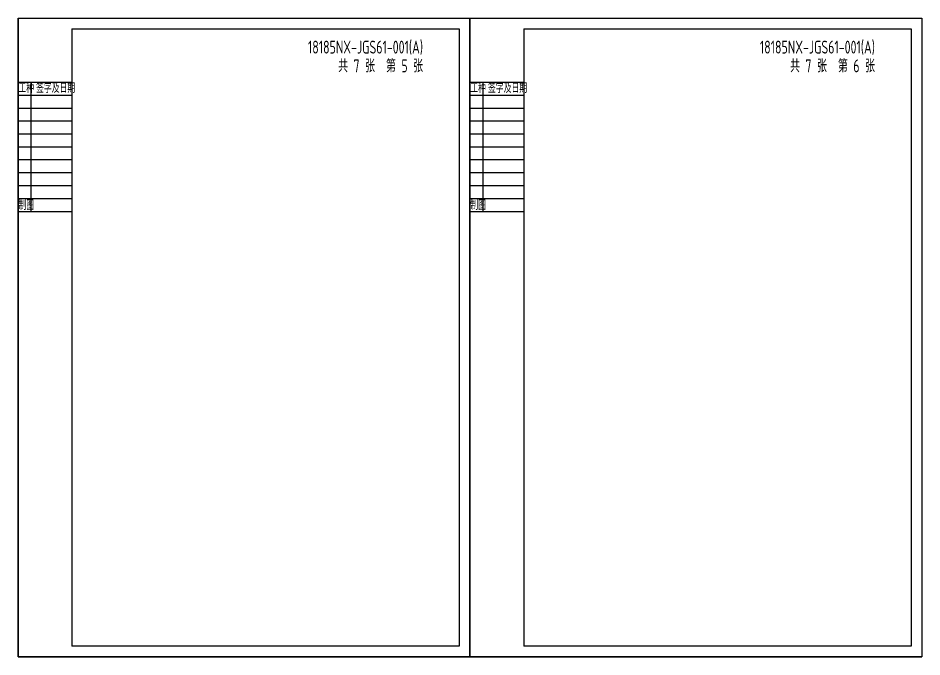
# Model space of a CAD drawing. Header units: inches. Extents: x 4265 to 5207, y 10018 to 10648.
# Drawn here: x 4265.4 to 4685.4, y 10017.5 to 10314.5 of the extents above; entities that cross this region are included whole.
import ezdxf

# ---------------------------------------------------------------- set-up
doc = ezdxf.new("R2010")
doc.units = ezdxf.units.IN
doc.header["$MEASUREMENT"] = 0
for name, color, linetype in [('1', 7, 'Continuous'), ('C77(文本)', 3, 'Continuous'), ('red', 1, 'Continuous'), ('TK', 7, 'Continuous'), ('图框', 4, 'Continuous')]:
    doc.layers.add(name, color=color, linetype=linetype)
doc.styles.add('S1', font='tssdeng.shx', dxfattribs={"width": 0.7, "bigfont": 'tssdchn.shx'})
doc.styles.add('TSSD_Dimension', font='Tssdeng.shx', dxfattribs={"width": 0.7, "bigfont": 'tssdchn.shx'})

msp = doc.modelspace()

# ---------------------------------------------------------------- linework, layer by layer
at = {"ltscale": 5}
for p, q in [((4265.39, 10314.53), (4265.39, 10017.53)), ((4475.39, 10314.53), (4475.39, 10017.53)), ((4475.39, 10314.53), (4475.39, 10017.53)), ((4685.39, 10314.53), (4685.39, 10017.53)), ((4265.39, 10017.53), (4475.39, 10017.53)), ((4475.39, 10017.53), (4685.39, 10017.53))]:
    msp.add_line(p, q, dxfattribs=at)
at = {"ltscale": 10}
for p, q in [((4265.39, 10314.53), (4475.39, 10314.53)), ((4475.39, 10314.53), (4685.39, 10314.53)), ((4290.39, 10284.55), (4265.39, 10284.55)), ((4271.39, 10284.55), (4271.39, 10224.55)), ((4500.39, 10284.55), (4475.39, 10284.55)), ((4481.39, 10284.55), (4481.39, 10224.55)), ((4290.39, 10278.55), (4265.39, 10278.55)), ((4500.39, 10278.55), (4475.39, 10278.55)), ((4290.39, 10272.55), (4265.39, 10272.55)), ((4500.39, 10272.55), (4475.39, 10272.55)), ((4290.39, 10266.55), (4265.39, 10266.55)), ((4500.39, 10266.55), (4475.39, 10266.55)), ((4290.39, 10260.55), (4265.39, 10260.55)), ((4500.39, 10260.55), (4475.39, 10260.55)), ((4290.39, 10254.55), (4265.39, 10254.55)), ((4500.39, 10254.55), (4475.39, 10254.55)), ((4290.39, 10248.55), (4265.39, 10248.55)), ((4500.39, 10248.55), (4475.39, 10248.55)), ((4290.39, 10242.55), (4265.39, 10242.55)), ((4500.39, 10242.55), (4475.39, 10242.55)), ((4290.39, 10236.55), (4265.39, 10236.55)), ((4500.39, 10236.55), (4475.39, 10236.55)), ((4290.39, 10230.55), (4265.39, 10230.55)), ((4500.39, 10230.55), (4475.39, 10230.55)), ((4265.39, 10224.55), (4290.39, 10224.55)), ((4475.39, 10224.55), (4500.39, 10224.55))]:
    msp.add_line(p, q, dxfattribs=at)
at = {"layer": '1'}
msp.add_line((4470.39, 10022.53), (4290.39, 10022.53), dxfattribs=at)
at = {"layer": 'red', "ltscale": 10}
for p, q in [((4290.39, 10309.53), (4290.39, 10022.53)), ((4290.39, 10309.53), (4470.39, 10309.53)), ((4470.39, 10309.53), (4470.39, 10022.53)), ((4500.39, 10309.53), (4500.39, 10022.53)), ((4500.39, 10309.53), (4680.39, 10309.53)), ((4680.39, 10309.53), (4680.39, 10022.53))]:
    msp.add_line(p, q, dxfattribs=at)
at = {"layer": 'TK'}
for points in [[(4265.39, 10314.53), (4475.39, 10314.53), (4475.39, 10017.53), (4265.39, 10017.53)], [(4475.39, 10314.53), (4685.39, 10314.53), (4685.39, 10017.53), (4475.39, 10017.53)]]:
    msp.add_lwpolyline(points, close=True, dxfattribs=at)
at = {"layer": '图框'}
for p, q in [((4470.39, 10022.53), (4290.39, 10022.53)), ((4680.39, 10022.53), (4500.39, 10022.53))]:
    msp.add_line(p, q, dxfattribs=at)

# ---------------------------------------------------------------- texts
at = {"style": 'TSSD_Dimension', "width": 0.7}
for p in [(4400.09, 10298.02), (4610.09, 10298.02)]:
    msp.add_text('18185NX-JGS61-001(A)', height=6, dxfattribs=at).set_placement(p)
at = {"ltscale": 10, "style": 'TSSD_Dimension', "width": 0.7}
for s, p in [('工种', (4265.52, 10279.8)), ('签字及日期', (4273.75, 10279.8)), ('工种', (4475.52, 10279.8)), ('签字及日期', (4483.75, 10279.8)), ('制图', (4265.52, 10225.35)), ('制图', (4475.52, 10225.35))]:
    msp.add_text(s, height=4, dxfattribs=at).set_placement(p)
at = {"layer": 'C77(文本)', "color": 7, "linetype": 'Continuous', "ltscale": 5, "style": 'S1', "width": 0.7}
for s, p in [('共 7 张  第 5 张', (4414.1, 10289.3)), ('共 7 张  第 6 张', (4624.1, 10289.3))]:
    msp.add_text(s, height=6, dxfattribs=at).set_placement(p)

doc.saveas('drawing.dxf')
